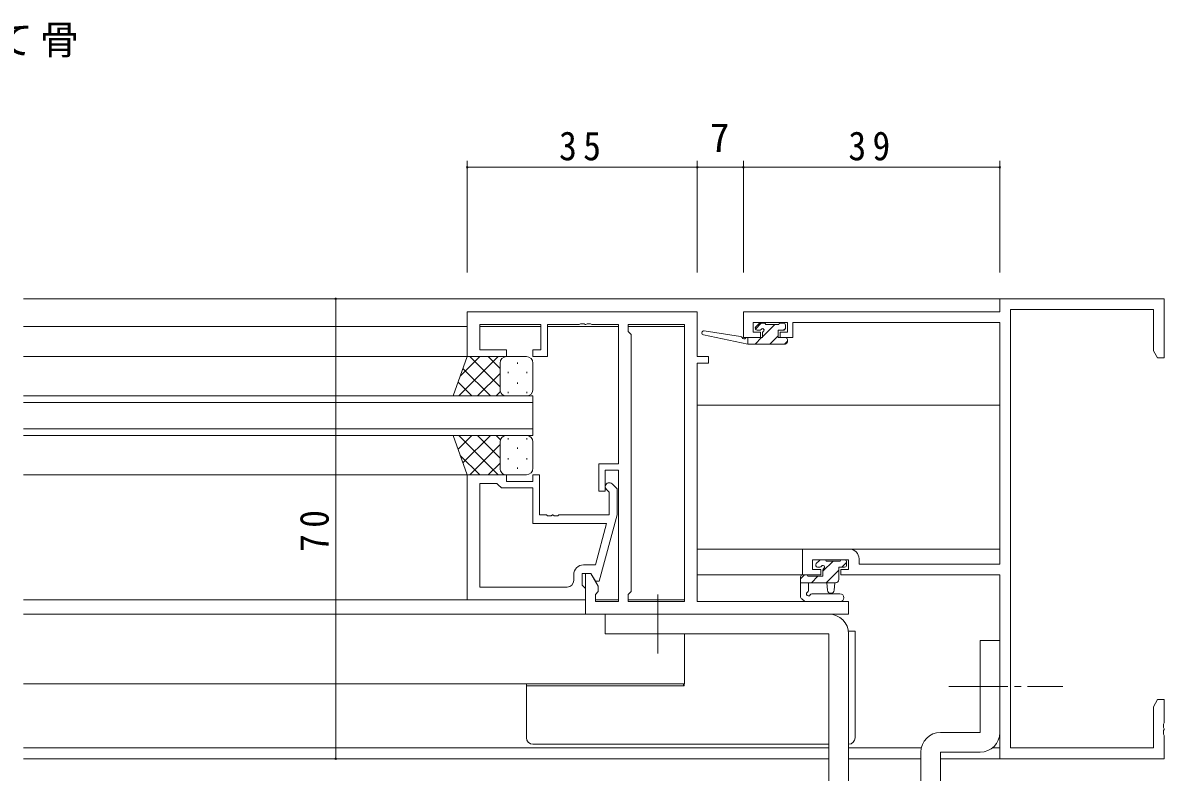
# Model space of a CAD drawing. Units: millimetres on the paper. Extents: x -420 to 373, y -297 to 267.
# Drawn here: x 69.6 to 243.2, y -125.6 to -11.6 of the extents above; entities that cross this region are included whole.
import ezdxf
from ezdxf.enums import TextEntityAlignment as Align

# ---------------------------------------------------------------- set-up
doc = ezdxf.new("R2010")
doc.units = ezdxf.units.MM
doc.linetypes.add('CHAIN2', pattern=[12, 9, -1, 1, -1])
doc.layers.add('0-2_USER1', color=3, linetype='Continuous')
for name, color, linetype, lineweight in [('0-3_YKK_11', 7, 'Continuous', 9), ('0-4_YKK_12', 2, 'Continuous', 9), ('0-5_YKK_13', 4, 'Continuous', 9), ('0-6_YKK_D', 6, 'Continuous', 9)]:
    doc.layers.add(name, color=color, linetype=linetype, lineweight=lineweight)
doc.styles.add('ＭＳ ゴシック', font='')
doc.styles.get('ＭＳ ゴシック').set_extended_font_data('MS Gothic')

msp = doc.modelspace()

# ---------------------------------------------------------------- linework, layer by layer
at = {"layer": '0-3_YKK_11'}
for p, q in [((218.222, -53.575), (218.222, -55.575)), ((243.222, -53.575), (218.222, -53.575)), ((243.222, -62.575), (243.222, -53.575)), ((219.852, -55.205), (241.592, -55.205)), ((219.852, -121.945), (219.852, -55.205)), ((241.592, -55.205), (241.592, -61.484)), ((137.222, -55.576), (172.222, -55.576)), ((137.222, -62.376), (137.222, -55.576)), ((172.222, -55.576), (172.222, -62.376)), ((179.222, -55.575), (179.222, -59.475)), ((218.222, -55.575), (179.222, -55.575)), ((180.722, -57.205), (185.922, -57.205)), ((180.722, -58.675), (180.722, -57.205)), ((185.922, -57.205), (185.922, -58.675)), ((186.722, -57.205), (218.222, -57.205)), ((186.722, -59.475), (186.722, -57.205)), ((218.222, -57.205), (218.222, -93.945)), ((139.152, -57.506), (139.152, -61.376)), ((148.422, -57.506), (139.152, -57.506)), ((148.422, -61.376), (148.422, -57.506)), ((149.422, -57.506), (149.422, -62.376)), ((154.264, -57.506), (149.422, -57.506)), ((154.447, -57.386), (154.264, -57.506)), ((154.997, -57.386), (154.447, -57.386)), ((155.18, -57.506), (154.997, -57.386)), ((155.264, -57.506), (155.18, -57.506)), ((155.447, -57.386), (155.264, -57.506)), ((155.997, -57.386), (155.447, -57.386)), ((156.18, -57.506), (155.997, -57.386)), ((160.222, -57.506), (156.18, -57.506)), ((160.222, -78.676), (160.222, -57.506)), ((161.722, -57.506), (170.292, -57.506)), ((161.722, -58.576), (161.722, -57.506)), ((162.152, -59.006), (161.722, -58.576)), ((162.152, -98.146), (162.152, -59.006)), ((170.292, -57.506), (170.292, -99.646)), ((170.292, -57.506), (170.292, -99.646)), ((181.822, -58.675), (180.722, -58.675)), ((181.822, -59.475), (181.822, -58.675)), ((184.822, -58.675), (184.822, -59.475)), ((185.922, -58.675), (184.822, -58.675)), ((179.222, -59.475), (181.822, -59.475)), ((184.822, -59.475), (186.722, -59.475)), ((143.222, -62.376), (137.222, -62.376)), ((139.152, -61.376), (143.222, -61.376)), ((143.222, -61.376), (143.222, -62.376)), ((147.222, -61.376), (148.422, -61.376)), ((147.222, -62.376), (147.222, -61.376)), ((149.422, -62.376), (147.222, -62.376)), ((172.222, -62.376), (173.922, -62.376)), ((173.922, -62.376), (173.922, -63.376)), ((241.592, -61.484), (242.222, -62.575)), ((172.222, -63.376), (172.222, -99.646)), ((173.922, -63.376), (172.222, -63.376)), ((242.222, -62.575), (243.222, -62.575)), ((157.222, -78.676), (160.222, -78.676)), ((157.222, -82.876), (157.222, -78.676)), ((158.222, -79.676), (158.222, -82.876)), ((160.222, -79.676), (158.222, -79.676)), ((160.222, -99.646), (160.222, -79.676)), ((143.222, -80.376), (137.222, -80.376)), ((137.222, -80.376), (137.222, -99.376)), ((143.222, -81.376), (143.222, -80.376)), ((147.222, -81.376), (143.222, -81.376)), ((147.222, -80.376), (147.222, -81.376)), ((148.222, -80.376), (147.222, -80.376)), ((148.222, -86.476), (148.222, -80.376)), ((139.152, -97.446), (139.152, -81.676)), ((139.152, -81.676), (141.722, -81.676)), ((139.152, -97.446), (139.152, -81.676)), ((141.722, -81.676), (141.922, -81.876)), ((141.922, -81.876), (142.422, -82.376)), ((142.422, -82.376), (147.222, -82.376)), ((147.222, -82.376), (147.222, -87.776)), ((158.222, -82.876), (157.222, -82.876)), ((158.398, -82.6), (158.822, -83.024)), ((158.822, -83.024), (158.822, -86.476)), ((160.022, -82.527), (159.246, -81.752)), ((160.022, -86.472), (160.022, -82.527)), ((149.264, -86.476), (148.222, -86.476)), ((149.447, -86.596), (149.264, -86.476)), ((149.997, -86.596), (149.447, -86.596)), ((150.18, -86.476), (149.997, -86.596)), ((150.264, -86.476), (150.18, -86.476)), ((150.447, -86.596), (150.264, -86.476)), ((150.997, -86.596), (150.447, -86.596)), ((151.18, -86.476), (150.997, -86.596)), ((158.822, -86.476), (151.18, -86.476)), ((157.315, -96.576), (160.022, -86.472)), ((147.222, -87.776), (158.43, -87.776)), ((158.43, -87.776), (156.742, -94.076)), ((188.222, -91.675), (188.222, -95.575)), ((195.322, -91.675), (188.222, -91.675)), ((189.722, -93.305), (195.192, -93.305)), ((189.722, -94.775), (189.722, -93.305)), ((195.192, -93.305), (195.192, -94.775)), ((196.822, -93.945), (196.822, -93.175)), ((154.722, -95.376), (156.022, -95.376)), ((154.722, -97.176), (154.722, -95.376)), ((156.742, -94.076), (154.922, -94.076)), ((155.222, -95.376), (156.022, -95.376)), ((155.222, -101.576), (155.222, -95.376)), ((156.022, -95.376), (156.715, -96.576)), ((156.022, -95.376), (157.152, -97.333)), ((191.022, -94.775), (189.722, -94.775)), ((191.022, -95.575), (191.022, -94.775)), ((194.022, -94.775), (194.022, -95.575)), ((195.192, -94.775), (194.022, -94.775)), ((218.222, -93.945), (196.822, -93.945)), ((153.422, -95.576), (153.422, -96.446)), ((154.922, -97.376), (154.722, -97.176)), ((156.715, -96.576), (157.315, -96.576)), ((188.222, -95.575), (191.022, -95.575)), ((194.022, -95.575), (218.222, -95.575)), ((218.222, -95.575), (218.222, -123.575)), ((152.422, -97.446), (139.152, -97.446)), ((155.222, -97.676), (154.922, -97.376)), ((155.222, -99.376), (155.222, -97.676)), ((157.152, -98.146), (156.722, -98.576)), ((156.722, -98.576), (156.722, -99.646)), ((157.152, -97.333), (157.152, -98.146)), ((161.722, -98.576), (162.152, -98.146)), ((161.722, -99.646), (161.722, -98.576)), ((137.222, -99.376), (155.222, -99.376)), ((156.722, -99.646), (160.222, -99.646)), ((170.292, -99.646), (161.722, -99.646)), ((172.222, -99.646), (195.222, -99.646)), ((195.222, -99.646), (195.222, -101.576)), ((195.222, -101.576), (155.222, -101.576)), ((242.222, -114.575), (241.592, -115.667)), ((241.592, -115.667), (241.592, -121.945)), ((243.222, -114.575), (242.222, -114.575)), ((243.222, -118.117), (243.222, -114.575)), ((243.102, -118.3), (243.222, -118.117)), ((243.102, -118.85), (243.102, -118.3)), ((243.222, -119.034), (243.102, -118.85)), ((243.102, -119.3), (243.222, -119.117)), ((243.102, -119.85), (243.102, -119.3)), ((243.222, -119.117), (243.222, -119.034)), ((243.222, -120.034), (243.102, -119.85)), ((243.222, -123.575), (243.222, -120.034)), ((241.592, -121.945), (219.852, -121.945)), ((218.222, -123.575), (243.222, -123.575))]:
    msp.add_line(p, q, dxfattribs=at)
for centre, radius, start, end in [((158.822, -82.176), 0.6, 44.99998, 225), ((195.322, -93.175), 1.5, 0, 89.99998), ((154.922, -95.576), 1.5, 90, 179.99998), ((152.422, -96.446), 1, 270, 359.99998)]:
    msp.add_arc(centre, radius, start, end, dxfattribs=at)
at = {"layer": '0-4_YKK_12'}
for p, q in [((69.722, -53.575), (218.522, -53.575)), ((69.722, -57.776), (137.222, -57.776)), ((148.42, -57.776), (139.153, -57.776)), ((160.22, -57.776), (149.423, -57.776)), ((170.29, -57.776), (161.723, -57.776)), ((137.722, -62.376), (69.722, -62.376)), ((147.223, -68.376), (69.722, -68.376)), ((69.722, -69.376), (147.223, -69.376)), ((147.223, -74.376), (147.223, -68.376)), ((172.222, -69.775), (218.222, -69.775)), ((147.223, -73.376), (69.722, -73.376)), ((69.722, -74.376), (147.223, -74.376)), ((69.722, -80.376), (142.924, -80.376)), ((218.222, -91.675), (172.222, -91.675)), ((172.222, -95.575), (188.522, -95.575)), ((69.722, -99.376), (154.922, -99.376)), ((160.22, -99.376), (156.723, -99.376)), ((170.29, -99.376), (161.723, -99.376)), ((69.722, -101.576), (155.66, -101.576)), ((170.292, -104.575), (170.292, -112.175)), ((69.722, -112.175), (170.292, -112.175)), ((69.722, -121.945), (192.224, -121.945)), ((195.224, -121.945), (206.291, -121.945)), ((217.063, -121.945), (218.222, -121.945)), ((69.722, -123.575), (192.224, -123.575)), ((195.224, -123.575), (206.224, -123.575)), ((209.224, -123.575), (218.522, -123.575))]:
    msp.add_line(p, q, dxfattribs=at)
at = {"layer": '0-5_YKK_13'}
for p, q in [((181.955, -57.275), (181.044, -58.187)), ((182.422, -57.275), (181.822, -57.275)), ((185.322, -57.275), (184.822, -57.275)), ((178.81, -59.302), (173.268, -58.479)), ((181.61, -57.363), (181.11, -57.863)), ((181.322, -58.375), (181.661, -58.375)), ((184, -57.475), (182.122, -59.354)), ((182.122, -58.836), (182.122, -59.475)), ((184.622, -57.475), (182.622, -57.475)), ((184.522, -58.375), (185.322, -58.375)), ((184.522, -59.475), (184.522, -58.375)), ((185.621, -58.1), (185.346, -58.374)), ((185.622, -58.075), (185.622, -57.575)), ((179.924, -60.475), (173.163, -59.069)), ((179.924, -59.475), (179.837, -59.461)), ((179.924, -60.475), (179.924, -59.475)), ((182.122, -59.475), (179.924, -59.475)), ((185.622, -60.475), (179.924, -60.475)), ((182, -59.475), (181, -60.475)), ((184.522, -59.199), (183.245, -60.475)), ((185.622, -59.475), (184.522, -59.475)), ((185.922, -60.044), (185.49, -60.475)), ((185.922, -60.175), (185.922, -59.775)), ((135.079, -68.376), (137.222, -62.376)), ((141.954, -62.376), (135.954, -68.376)), ((139.125, -62.376), (136.165, -65.337)), ((137.222, -62.376), (143.222, -62.376)), ((142.222, -66.996), (137.602, -62.376)), ((142.222, -64.168), (140.43, -62.376)), ((146.222, -62.376), (143.222, -62.376)), ((140.773, -68.376), (136.578, -64.18)), ((142.222, -63.376), (142.222, -66.976)), ((142.222, -63.776), (142.222, -67.376)), ((144.859, -63.296), (144.859, -63.496)), ((147.222, -67.376), (147.222, -63.376)), ((142.222, -64.936), (138.782, -68.376)), ((143.444, -64.711), (143.444, -64.911)), ((146.274, -64.711), (146.274, -64.911)), ((137.945, -68.376), (135.833, -66.264)), ((144.859, -66.326), (144.859, -66.526)), ((143.222, -68.376), (135.079, -68.376)), ((142.279, -67.708), (141.611, -68.376)), ((143.222, -68.376), (146.222, -68.376)), ((143.444, -67.741), (143.444, -67.941)), ((146.274, -67.741), (146.274, -67.941)), ((135.079, -74.376), (143.222, -74.376)), ((135.079, -74.376), (137.222, -80.376)), ((137.945, -74.376), (135.833, -76.487)), ((141.954, -80.376), (135.954, -74.376)), ((140.773, -74.376), (136.578, -78.572)), ((142.222, -77.816), (138.782, -74.376)), ((142.279, -75.044), (141.611, -74.376)), ((143.222, -74.376), (146.222, -74.376)), ((142.222, -75.755), (137.602, -80.376)), ((142.222, -78.976), (142.222, -75.376)), ((142.222, -79.376), (142.222, -75.776)), ((143.444, -75.011), (143.444, -74.811)), ((144.859, -76.426), (144.859, -76.226)), ((146.274, -75.011), (146.274, -74.811)), ((147.222, -75.376), (147.222, -79.376)), ((139.125, -80.376), (136.165, -77.415)), ((143.444, -78.041), (143.444, -77.841)), ((146.274, -78.041), (146.274, -77.841)), ((142.222, -78.584), (140.43, -80.376)), ((144.859, -79.456), (144.859, -79.256)), ((137.222, -80.376), (143.222, -80.376)), ((146.222, -80.376), (143.222, -80.376)), ((190.81, -93.393), (190.31, -93.893)), ((191.622, -93.305), (191.022, -93.305)), ((192.872, -93.505), (191.322, -95.055)), ((193.922, -93.505), (191.822, -93.505)), ((194.622, -93.305), (194.122, -93.305)), ((194.922, -93.7), (194.217, -94.405)), ((194.922, -94.105), (194.922, -93.605)), ((190.522, -94.405), (190.861, -94.405)), ((191.322, -94.866), (191.322, -95.805)), ((193.722, -94.9), (191.817, -96.805)), ((193.722, -94.405), (194.622, -94.405)), ((193.722, -96.305), (193.722, -94.405)), ((188.526, -95.605), (187.922, -96.21)), ((187.922, -95.905), (187.922, -98.868)), ((187.922, -96.805), (193.222, -96.805)), ((188.822, -95.605), (188.222, -95.605)), ((191.322, -95.805), (189.022, -95.805)), ((189.122, -97.986), (189.122, -96.805)), ((190.572, -95.805), (189.572, -96.805)), ((191.922, -96.805), (192.024, -97.95)), ((193.122, -96.805), (193.02, -97.95)), ((189.658, -98.475), (193.906, -98.475)), ((188.537, -99.608), (188.106, -99.255)), ((188.727, -99.675), (193.906, -99.675)), ((158.224, -101.575), (158.224, -104.575)), ((158.224, -101.575), (192.224, -101.575)), ((192.224, -104.575), (158.224, -104.575)), ((192.224, -189.075), (192.224, -104.575)), ((195.222, -104.175), (195.197, -104.175)), ((196.222, -104.175), (195.222, -104.175)), ((195.224, -104.575), (195.224, -189.075)), ((196.222, -120.375), (196.222, -104.175)), ((215.224, -105.575), (218.224, -105.575)), ((215.224, -105.575), (215.224, -119.575)), ((218.224, -105.575), (218.224, -119.575)), ((146.222, -112.475), (146.222, -112.175)), ((170.222, -112.475), (147.222, -112.475)), ((170.222, -112.175), (170.222, -112.475)), ((209.224, -119.575), (215.224, -119.575)), ((147.222, -121.375), (192.224, -121.375)), ((206.224, -122.575), (206.224, -155.075)), ((209.224, -122.575), (215.224, -122.575)), ((209.224, -155.075), (209.224, -122.575))]:
    msp.add_line(p, q, dxfattribs=at)
at = {"layer": '0-5_YKK_13', "linetype": 'CHAIN2'}
for p, q in [((166.224, -98.575), (166.224, -107.575)), ((210.452, -112.575), (227.83, -112.575))]:
    msp.add_line(p, q, dxfattribs=at)
at = {"layer": '0-5_YKK_13'}
for points in [[(147.222, -112.475), (146.222, -112.475), (146.222, -120.375)], [(170.125, -112.475), (170.104, -112.4), (170.084, -112.175)]]:
    msp.add_lwpolyline(points, dxfattribs=at)
for centre, radius, start, end in [((181.822, -57.575), 0.3, 90, 134.99998), ((182.422, -57.475), 0.2, 0, 90), ((184.822, -57.475), 0.2, 90, 180), ((185.322, -57.575), 0.3, 0, 90), ((173.224, -58.775), 0.3, 81.55064, 258.25018), ((181.322, -58.075), 0.3, 134.99998, 270), ((181.661, -58.075), 0.3, 270, 326.94426), ((182.122, -58.375), 0.25, 303.05573, 146.94426), ((182.422, -58.836), 0.3, 123.05573, 180), ((185.322, -58.075), 0.3, 270, 0), ((178.766, -59.599), 0.3, 21.55064, 81.55064), ((179.324, -59.378), 0.3, 201.55064, 320.80246), ((179.789, -59.757), 0.3, 80.80246, 140.80246), ((185.622, -59.775), 0.3, 0, 90), ((185.622, -60.175), 0.3, 270, 0), ((143.222, -63.376), 1, 89.99998, 179.99998), ((143.222, -63.376), 1, 89.99998, 179.99998), ((146.222, -63.376), 1, 359.99998, 89.99998), ((143.222, -67.376), 1, 179.99998, 269.99998), ((143.222, -67.376), 1, 179.99998, 269.99998), ((146.222, -67.376), 1, 269.99998, 359.99998), ((143.222, -75.376), 1, 89.99998, 179.99998), ((143.222, -75.376), 1, 89.99998, 179.99998), ((146.222, -75.376), 1, 359.99998, 89.99998), ((143.222, -79.376), 1, 179.99998, 269.99998), ((143.222, -79.376), 1, 179.99998, 269.99998), ((146.222, -79.376), 1, 269.99998, 359.99998), ((191.022, -93.605), 0.3, 90, 134.99998), ((191.622, -93.505), 0.2, 0, 90), ((194.122, -93.505), 0.2, 90, 180), ((194.622, -93.605), 0.3, 0, 90), ((190.522, -94.105), 0.3, 135, 270), ((190.861, -94.105), 0.3, 270, 326.94426), ((191.322, -94.405), 0.25, 303.05573, 146.94426), ((191.622, -94.866), 0.3, 123.05573, 180), ((194.622, -94.105), 0.3, 270, 0), ((188.222, -95.905), 0.3, 90, 180), ((188.822, -95.805), 0.2, 0, 90), ((193.222, -96.305), 0.5, 270, 0), ((188.422, -98.868), 0.5, 180, 230.76546), ((189.122, -98.505), 0.3, 120, 333.2563), ((188.822, -97.986), 0.3, 300, 0), ((189.658, -98.775), 0.3, 89.99998, 153.2563), ((192.522, -97.905), 0.5, 185.09206, 354.90793), ((193.906, -99.075), 0.6, 269.99998, 89.99998), ((188.727, -99.375), 0.3, 230.76546, 269.99998), ((192.224, -104.575), 3, 0, 90), ((209.224, -122.575), 3, 90, 180), ((215.224, -119.575), 3, 270, 0), ((147.222, -120.375), 1, 180, 270), ((195.222, -120.375), 1, 270, 0)]:
    msp.add_arc(centre, radius, start, end, dxfattribs=at)
at = {"layer": '0-6_YKK_D'}
for p, q in [((137.222, -49.575), (137.222, -32.575)), ((172.222, -49.575), (172.222, -32.575)), ((172.222, -49.575), (172.222, -32.575)), ((179.222, -49.575), (179.222, -32.575)), ((179.222, -49.575), (179.222, -32.575)), ((218.222, -49.575), (218.222, -32.575)), ((137.222, -33.575), (172.222, -33.575)), ((179.222, -33.575), (172.222, -33.575)), ((218.222, -33.575), (179.222, -33.575)), ((133.222, -53.575), (116.222, -53.575)), ((117.222, -123.575), (117.222, -53.575)), ((133.222, -123.575), (116.222, -123.575))]:
    msp.add_line(p, q, dxfattribs=at)
for centre, start, end in [((137.222, -33.575), 0, 180), ((137.222, -33.575), 180, 0), ((172.222, -33.575), 0, 180), ((172.222, -33.575), 0, 180), ((172.222, -33.575), 180, 0), ((172.222, -33.575), 180, 0), ((179.222, -33.575), 0, 180), ((179.222, -33.575), 0, 180), ((179.222, -33.575), 180, 0), ((179.222, -33.575), 180, 0), ((218.222, -33.575), 0, 180), ((218.222, -33.575), 180, 0), ((117.222, -53.575), 90, 270), ((117.222, -53.575), 270, 90), ((117.222, -123.575), 90, 270), ((117.222, -123.575), 270, 90)]:
    msp.add_arc(centre, 0.106, start, end, dxfattribs=at)

# ---------------------------------------------------------------- texts
at = {"layer": '0-2_USER1', "insert": (58.181, -16.845), "char_height": 4.399, "attachment_point": 7, "style": 'ＭＳ ゴシック'}
msp.add_mtext('\\T1.17;たて骨', dxfattribs=at)
at = {"layer": '0-6_YKK_D', "color": 3, "style": 'ＭＳ ゴシック'}
msp.add_text('7', height=4.399, dxfattribs=at).set_placement((174.122, -32.575), align=Align.BOTTOM_LEFT)
at = {"layer": '0-6_YKK_D', "color": 3, "char_height": 4.399, "attachment_point": 7, "style": 'ＭＳ ゴシック'}
for s, insert in [('\\T1.36;\\W0.9;35', (151.202, -32.575)), ('\\T1.36;\\W0.9;39', (195.202, -32.575))]:
    msp.add_mtext(s, dxfattribs=dict(at, insert=insert))
at = {"layer": '0-6_YKK_D', "color": 3, "insert": (116.222, -92.095), "char_height": 4.399, "attachment_point": 7, "rotation": 90, "style": 'ＭＳ ゴシック'}
msp.add_mtext('\\T1.36;\\W0.9;70', dxfattribs=at)

doc.saveas('drawing.dxf')
